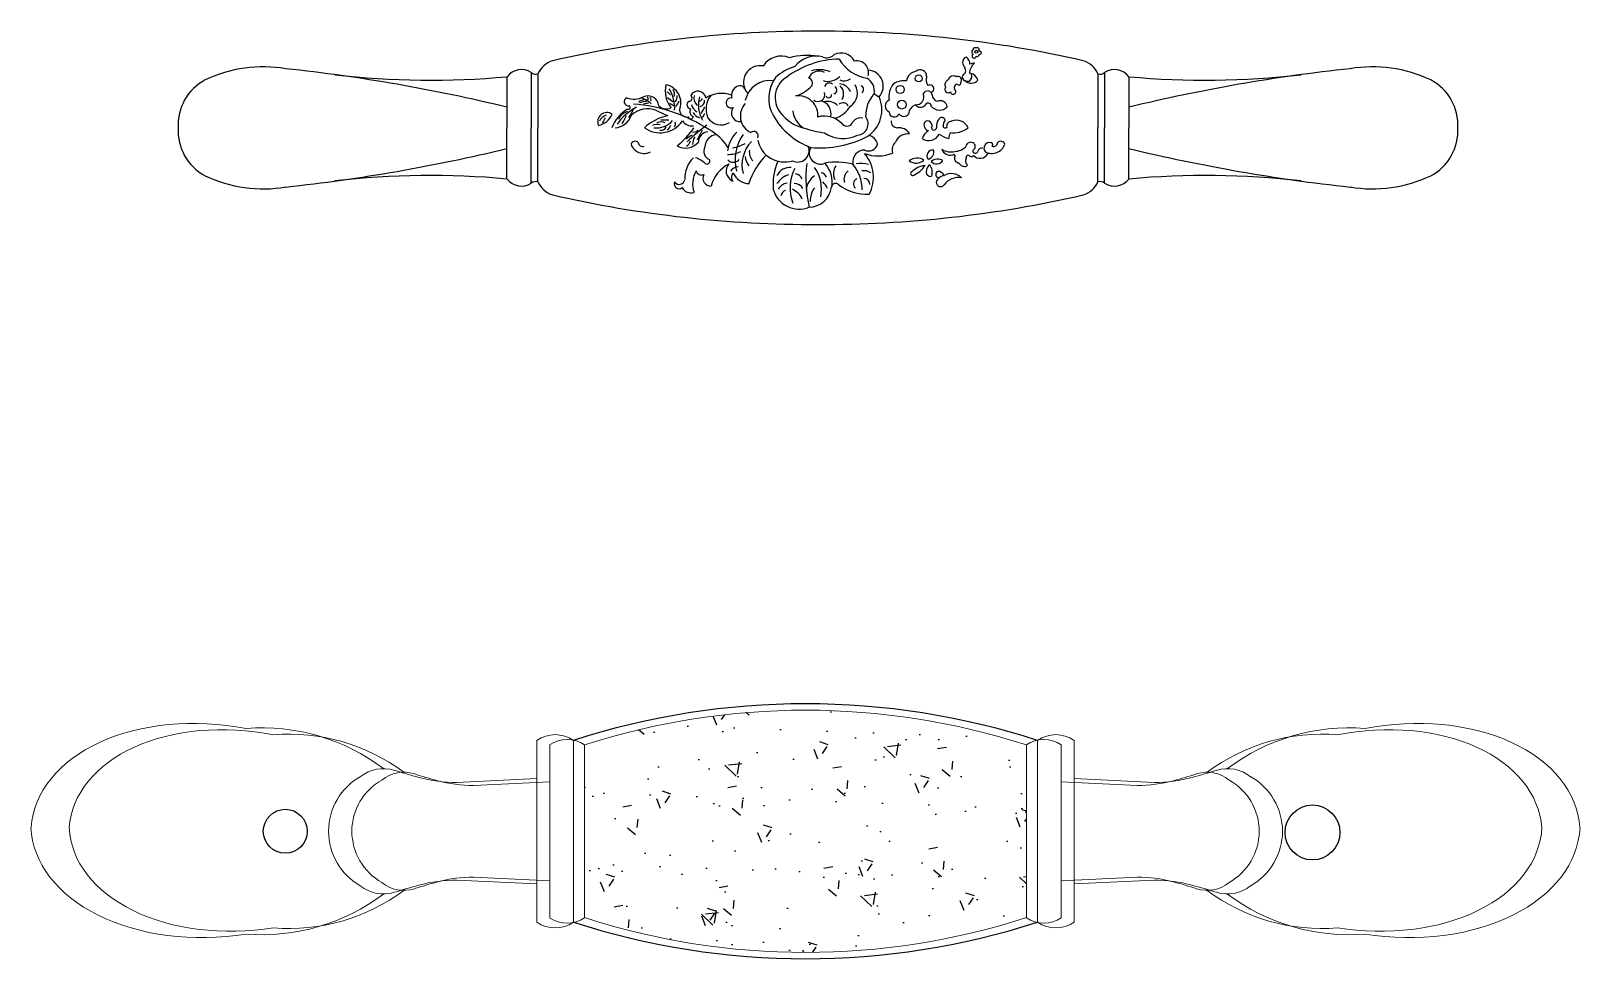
# Model space of a CAD drawing. Header units: millimetres. Extents: x -159347 to -158123, y -76894 to -75818.
# Drawn here: x -158722.8 to -158581.4, y -76182 to -76096.2 of the extents above; entities that cross this region are included whole.
import ezdxf

# ---------------------------------------------------------------- set-up
doc = ezdxf.new("R2010")
doc.units = ezdxf.units.MM
doc.header["$LTSCALE"] = 2
doc.header["$MEASUREMENT"] = 0
doc.layers.get('0').update_dxf_attribs({"linetype": 'CONTINUOUS'})

# ---------------------------------------------------------------- blocks, each defined once
blk = doc.blocks.new('LT-03')
h = blk.add_hatch()
h.set_pattern_fill('AR-CONC', color=256, scale=0.05, style=0)
h.set_pattern_definition([(50, (-878.0604, -2109.986), (9.109233, -0.796954), [0.9525, -10.4775]), (355, (-878.06, -2109.986), (-1.76214, 9.552832), [0.762, -8.382]), (100.451, (-877.301, -2110.052), (7.347125, 8.755834), [0.8095, -8.9045]), (46.1842, (-878.06, -2107.446), (13.55395, -2.102116), [1.42875, -15.71625]), (96.6356, (-876.931, -2107.621), (11.87021, 12.37128), [1.21425, -13.35675]), (351.184, (-878.06, -2107.446), (11.87023, 12.37126), [1.143, -12.573]), (21, (-876.7904, -2108.081), (7.580744, -5.113276), [0.9525, -10.4775]), (326, (-876.79, -2108.081), (3.0901, 9.2094), [0.762, -8.382]), (71.4514, (-876.159, -2108.507), (10.670825, 4.096143), [0.8095, -8.9045]), (37.5, (-878.0604, -2109.986), (0.15443, 4.227752), [0, -8.2804, 0, -8.509, 0, -8.41375]), (7.5, (-878.0604, -2109.986), (3.340983, 5.009029), [0, -4.8514, 0, -8.0899, 0, -3.20675]), (327.5, (-880.8925, -2109.986), (6.77953, -0.286437), [0, -3.175, 0, -9.906, 0, -13.1445]), (317.5, (-882.1625, -2109.986), (7.406459, 1.271325), [0, -4.1275, 0, -6.5786, 0, -9.3345])])
edge = h.paths.add_edge_path()
edge.add_arc((52.91, -0.64), 65.46, 162.1035, 197.8965)
edge.add_line((-9.39, -20.76), (6.34, -20.76))
edge.add_arc((-55.96, -0.64), 65.46, 342.1035, 377.8965)
edge.add_line((-9.39, 19.47), (6.34, 19.47))
at = {"lineweight": 13}
for p, q in [((-6.32, 23.81), (-5.97, 31.08)), ((3.27, 23.81), (2.92, 31.08)), ((-6.02, 22.64), (-5.69, 29.55)), ((2.97, 22.64), (2.64, 29.55)), ((-9.8, 23.81), (6.75, 23.81)), ((-9.39, 22.64), (6.34, 22.64)), ((-9.8, 20.47), (6.75, 20.47)), ((-9.39, 19.47), (6.34, 19.47)), ((-9.39, -20.76), (6.34, -20.76)), ((-9.8, -21.76), (6.75, -21.76)), ((-9.39, -23.93), (6.34, -23.93)), ((-6.02, -23.93), (-5.69, -30.83)), ((2.97, -23.93), (2.64, -30.83)), ((-9.8, -25.09), (6.75, -25.09)), ((-6.32, -25.09), (-5.97, -32.37)), ((3.27, -25.09), (2.92, -32.37))]:
    blk.add_line(p, q, dxfattribs=at)
for centre, radius in [((-1.52, 46.71), 2), ((-1.63, -46.79), 2.5)]:
    blk.add_circle(centre, radius)
for centre, radius, start, end in [((7.46, 48.84), 18.4, 175.5402, 216.9799), ((-10.51, 48.84), 18.4, 323.0201, 4.4598), ((7.07, 46.35), 17.44, 175.2674, 216.7578), ((-10.12, 46.35), 17.44, 323.2422, 4.7326), ((-1.52, 37.06), 5.71, 29.59, 150.41), ((-3.9, 37.78), 3.33, 140.8778, 197.6437), ((-1.52, 35.32), 5.33, 28.9979, 151.0021), ((0.85, 37.78), 3.33, 342.3563, 39.1222), ((-56.89, 20.92), 52.27, 15.1217, 17.6437), ((-3.73, 35.91), 3.17, 140.8778, 197.6437), ((0.68, 35.91), 3.17, 342.3563, 39.1222), ((53.84, 20.92), 52.27, 162.3563, 164.8783), ((-54.07, 19.9), 49.66, 15.1217, 17.6437), ((-19.31, 31.08), 13.34, 0, 15.1217), ((16.26, 31.08), 13.34, 164.8783, 180), ((51.02, 19.9), 49.66, 162.3563, 164.8783), ((-18.36, 29.55), 12.67, 0, 15.1217), ((15.31, 29.55), 12.67, 164.8783, 180), ((-7.4, 22.14), 2.92, 145.2169, 214.7831), ((-7.11, 21.06), 2.78, 145.2169, 214.7831), ((4.06, 21.06), 2.78, 325.2169, 34.7831), ((4.35, 22.14), 2.92, 325.2169, 34.7831), ((-7.11, -22.34), 2.78, 145.2169, 214.7831), ((4.06, -22.34), 2.78, 325.2169, 34.7831), ((-7.4, -23.43), 2.92, 145.2169, 214.7831), ((4.35, -23.43), 2.92, 325.2169, 34.7831), ((-18.36, -30.83), 12.67, 344.8783, 0), ((15.31, -30.83), 12.67, 180, 195.1217), ((-19.31, -32.37), 13.34, 344.8783, 0), ((16.26, -32.37), 13.34, 180, 195.1217), ((-54.07, -21.19), 49.66, 342.3563, 344.8783), ((51.02, -21.19), 49.66, 195.1217, 197.6437), ((-56.89, -22.21), 52.27, 342.3563, 344.8783), ((-3.73, -37.2), 3.17, 162.3563, 219.1222), ((0.68, -37.2), 3.17, 320.8778, 17.6437), ((53.84, -22.21), 52.27, 195.1217, 197.6437), ((7.07, -47.63), 17.44, 143.2422, 184.7326), ((-3.9, -39.06), 3.33, 162.3563, 219.1222), ((0.85, -39.06), 3.33, 320.8778, 17.6437), ((-10.12, -47.63), 17.44, 355.2674, 36.7578), ((7.46, -50.13), 18.4, 143.0201, 184.4598), ((-1.52, -36.61), 5.33, 208.9979, 331.0021), ((-10.51, -50.13), 18.4, 355.5402, 36.9799), ((-1.52, -38.35), 5.71, 209.59, 330.41)]:
    blk.add_arc(centre, radius, start, end, dxfattribs=at)
at = {"color": 7}
for centre, start, end in [((55.4, -0.64), 162.0547, 197.9453), ((-58.45, -0.64), 342.0547, 17.9453)]:
    blk.add_arc(centre, 68.53, start, end, dxfattribs=at)
at = {"color": 7, "lineweight": 0}
for centre, start, end in [((52.91, -0.64), 162.1035, 197.8965), ((-55.96, -0.64), 342.1035, 17.8965)]:
    blk.add_arc(centre, 65.46, start, end, dxfattribs=at)
at = {"lineweight": 13, "extrusion": (0, 0, -1)}
for centre, major_axis, ratio, start_param, end_param in [((0.4, 52.54), (2.09, -17.28), 0.66021, 1.519677, 3.186561), ((0.4, 49.97), (2.11, -16.37), 0.660828, 1.522226, 3.18911), ((-3.34, -51.48), (2.8, -16.11), 0.664276, 4.677946, 6.3436), ((-3.34, -54.06), (2.82, -17), 0.663724, 4.675452, 6.341106)]:
    blk.add_ellipse(centre, major_axis=major_axis, ratio=ratio, start_param=start_param, end_param=end_param, dxfattribs=at)
at = {"lineweight": 13}
for centre, major_axis, ratio, start_param, end_param in [((-3.34, 52.77), (-2.82, -17), 0.663724, 1.533859, 3.199513), ((-3.34, 50.2), (-2.8, -16.11), 0.664276, 1.536354, 3.202008), ((0.4, -51.26), (-2.11, -16.37), 0.660828, 4.663818, 6.330702), ((0.4, -53.82), (-2.09, -17.28), 0.66021, 4.66127, 6.328153)]:
    blk.add_ellipse(centre, major_axis=major_axis, ratio=ratio, start_param=start_param, end_param=end_param, dxfattribs=at)
blk = doc.blocks.new('LC-25')
at = {"color": 0, "lineweight": -3}
for p, q in [((122670.66, 12830.97), (122670.66, 12826.18)), ((122672.94, 12831.37), (122672.94, 12826.18)), ((122673.56, 12831.23), (122673.56, 12826.18)), ((122725.98, 12831.23), (122725.98, 12826.18)), ((122726.61, 12831.37), (122726.61, 12826.18)), ((122728.89, 12830.97), (122728.89, 12826.18)), ((122670.66, 12821.39), (122670.66, 12826.18)), ((122672.94, 12820.99), (122672.94, 12826.18)), ((122673.56, 12821.13), (122673.56, 12826.18)), ((122725.98, 12821.13), (122725.98, 12826.18)), ((122726.61, 12820.99), (122726.61, 12826.18)), ((122728.89, 12821.39), (122728.89, 12826.18))]:
    blk.add_line(p, q, dxfattribs=at)
for centre, radius in [((122691.92, 12824), 0.417), ((122692.08, 12822.59), 0.382), ((122690.34, 12821.55), 0.33), ((122684.96, 12819.06), 0.138)]:
    blk.add_circle(centre, radius, dxfattribs=at)
for centre, radius, start, end in [((122699.35, 12725.81), 109.41, 89.7803, 102.892), ((122700.19, 12725.81), 109.41, 77.108, 90.2197), ((122675.63, 12830.3), 2.27, 107.6744, 155.7966), ((122697.91, 12830.8), 3.34, 151.5289, 221.4137), ((122695.19, 12827.99), 4.4, 53.226, 92.9074), ((122700.68, 12831.41), 2.21, 92.1092, 171.4888), ((122702.97, 12831.94), 3.53, 168.4468, 215.2445), ((122698.42, 12833.01), 2.07, 323.8919, 2.1031), ((122701.52, 12831.26), 2.53, 14.7802, 111.3221), ((122689.33, 12830.93), 11.58, 352.9719, 13.4079), ((122702.99, 12833.7), 1.95, 206.061, 245.1405), ((122698.39, 12831.82), 4, 332.6707, 20.5606), ((122702.54, 12832.7), 0.715, 291.3172, 347.6115), ((122723.92, 12830.3), 2.27, 24.2034, 72.3256), ((122647.86, 12819.15), 12.74, 80.4957, 115.2843), ((122632.65, 12671.1), 161.55, 76.3905, 83.8467), ((122663.5, 12909), 78.36, 263.4362, 275.2416), ((122672.02, 12829.9), 1.73, 58.0097, 141.8004), ((122673.38, 12831.86), 0.659, 228.2179, 286.176), ((122686.6, 12832.51), 1.68, 260.4113, 324.0075), ((122688.28, 12831.26), 0.422, 0.7396, 140.5604), ((122687.89, 12831.5), 0.851, 276.643, 343.5998), ((122695.48, 12831.48), 0.57, 179.7148, 268.8022), ((122699.67, 12832.1), 4.05, 181.6002, 218.3626), ((122695.93, 12831.42), 0.514, 292.8572, 51.4282), ((122696.41, 12830.98), 0.93, 304.4412, 20.2336), ((122698.12, 12831.75), 0.371, 218.1671, 358.2342), ((122697.11, 12830.45), 1.22, 324.2087, 26.8148), ((122701.07, 12831.25), 2.63, 169.3415, 222.3791), ((122700.17, 12832.3), 1.35, 199.186, 231.2935), ((122699.09, 12832.15), 1.79, 304.791, 352.822), ((122701.96, 12832.24), 0.846, 204.5505, 272.1993), ((122701.88, 12831.09), 0.599, 189.1698, 268.7623), ((122701.79, 12832.65), 2.21, 289.9727, 325.3163), ((122702.48, 12832.51), 1.17, 279.37, 330.0468), ((122698.54, 12831.46), 5.44, 336.6215, 4.679), ((122699.83, 12833.43), 6.72, 315.5701, 342.3689), ((122706.18, 12829.75), 1.65, 22.4876, 88.4553), ((122707.23, 12830.82), 0.646, 316.6875, 37.4845), ((122707.36, 12830.22), 1.01, 319.1445, 63.8339), ((122706.65, 12832.43), 3.22, 297.1304, 345.6333), ((122709.81, 12830.89), 0.739, 331.6904, 92.8316), ((122709.27, 12831.41), 2.24, 327.5025, 21.0685), ((122711.66, 12831.32), 0.944, 28.1481, 107.9819), ((122709.7, 12830.86), 2.54, 312.925, 3.7694), ((122712.75, 12830.95), 0.521, 35.2475, 170.8709), ((122712.79, 12831.45), 0.436, 331.8526, 134.007), ((122726.17, 12831.86), 0.659, 253.824, 311.7821), ((122727.52, 12829.9), 1.73, 38.1996, 121.9903), ((122766.9, 12671.1), 161.55, 96.1533, 103.6095), ((122736.05, 12909), 78.36, 264.7584, 276.5638), ((122751.69, 12819.15), 12.74, 64.7157, 99.5043), ((122644.65, 12826.45), 4.78, 117.9141, 183.2473), ((122685.95, 12829.64), 0.16, 66.4209, 182.8528), ((122685.53, 12829.28), 0.435, 326.3733, 53.5097), ((122686.03, 12829.14), 0.652, 27.8378, 91.685), ((122687.28, 12831.81), 1.35, 224.7588, 301.594), ((122688.49, 12830.76), 0.508, 191.5143, 277.6816), ((122688.66, 12828.87), 0.69, 40.5198, 149.0006), ((122688.43, 12830.54), 0.311, 293.2056, 88.7571), ((122690.24, 12830.34), 1.17, 161.8488, 217.0887), ((122689.24, 12830.31), 0.409, 336.2265, 104.7855), ((122688.95, 12830.19), 0.664, 302.931, 355.5573), ((122691.92, 12828.25), 2.61, 115.6713, 146.2304), ((122689.48, 12831.85), 2.17, 277.167, 313.8748), ((122690.91, 12830.46), 0.186, 293.2242, 129.4707), ((122695.45, 12831.24), 1.05, 233.7556, 281.6469), ((122695.73, 12831.7), 2.2, 251.8887, 282.0907), ((122695.41, 12829.37), 1.11, 268.9848, 11.2055), ((122698.07, 12835.61), 6.22, 255.3833, 279.8814), ((122699.59, 12831.01), 0.639, 198.1374, 260.702), ((122699.55, 12828.53), 1.04, 330.413, 113.4289), ((122702.41, 12831.2), 1.32, 264.5876, 335.3853), ((122703.76, 12829.66), 3.13, 315.4608, 14.8124), ((122704.71, 12828.66), 1.89, 6.4693, 35.1459), ((122703.4, 12829.18), 4.13, 324.7853, 15.0087), ((122707.25, 12830.71), 0.868, 269.9536, 326.0583), ((122710.18, 12829.27), 0.296, 58.2295, 204.3535), ((122711.72, 12830.81), 1.89, 222.718, 254.6615), ((122710.69, 12830.11), 0.485, 11.0108, 118.0969), ((122754.89, 12826.45), 4.78, 356.7527, 62.0859), ((122683.5, 12827.28), 1.3, 62.9946, 160.1926), ((122683.71, 12828.08), 0.526, 254.9737, 43.5601), ((122684.6, 12828.15), 0.874, 45.3548, 147.1737), ((122684.44, 12828.43), 0.362, 259.997, 348.149), ((122685.04, 12828.29), 0.253, 0.526, 163.2234), ((122685.47, 12827.92), 0.415, 116.3418, 218.338), ((122685.43, 12828.6), 0.272, 33.952, 141.8093), ((122685.73, 12828.94), 0.196, 249.9235, 32.5463), ((122687.02, 12826.84), 1.55, 92.1244, 134.5016), ((122686.61, 12829.06), 0.386, 325.4227, 97.0325), ((122687.08, 12828.84), 0.155, 168.0149, 300.7264), ((122687.35, 12826.96), 1.47, 55.6169, 105.2421), ((122687.37, 12827.86), 0.872, 21.7301, 103.7912), ((122688.56, 12830.15), 1.04, 242.3393, 307.1811), ((122689.66, 12828.41), 0.739, 105.6563, 191.7241), ((122689.04, 12828.79), 0.536, 258.6114, 38.7689), ((122690.57, 12828.4), 1.08, 52.6256, 131.8389), ((122690.5, 12830.24), 1.22, 237.8635, 306.6009), ((122691.8, 12828.25), 1.03, 313.8923, 16.3962), ((122694.16, 12825.25), 3.56, 69.548, 112.6319), ((122695.02, 12827.51), 0.836, 63.6423, 165.8777), ((122699.57, 12818.38), 9.68, 84.7699, 117.5036), ((122701.66, 12828.32), 1.06, 62.4316, 201.6165), ((122702.91, 12826.81), 2.56, 11.7615, 107.2884), ((122704.99, 12828.43), 1.21, 351.9522, 43.753), ((122708.34, 12825.25), 3.43, 91.7264, 113.3142), ((122707.7, 12828.65), 0.749, 45.6464, 138.046), ((122705.45, 12828.61), 2.79, 313.6861, 354.5047), ((122712.06, 12830.35), 4.51, 210.5276, 242.7485), ((122709.61, 12828.35), 0.854, 334.064, 69.1321), ((122712.18, 12826.41), 1.66, 62.1951, 137.5532), ((122716.05, 12827.28), 1.3, 19.8074, 117.0054), ((122682.66, 12827.85), 0.409, 198.3677, 314.0525), ((122683.35, 12827.53), 0.399, 68.2489, 176.2501), ((122683.57, 12827.74), 0.175, 117.3746, 270.2353), ((122685.47, 12827.99), 0.464, 225.9578, 353.6797), ((122687.05, 12824.53), 2.11, 80.3796, 128.8043), ((122671.38, 12830.88), 16.58, 345.1166, 347.1526), ((122686.08, 12822.89), 4.54, 58.9972, 71.1123), ((122689.41, 12826.24), 1.13, 58.3936, 151.179), ((122688.85, 12827.48), 1.19, 298.6972, 346.447), ((122691.33, 12828.02), 1.29, 264.0266, 336.5856), ((122692.2, 12827.35), 1.18, 211.4918, 276.9485), ((122696.77, 12824.49), 2.98, 123.9884, 204.0387), ((122695.22, 12827.9), 1.03, 190.2738, 258.2182), ((122696.14, 12825.81), 1.06, 94.6215, 217.8888), ((122697.42, 12823.96), 3.21, 57.259, 115.0905), ((122696.9, 12812.82), 14.02, 72.3196, 80.7428), ((122698.11, 12821.69), 6.74, 30.0898, 69.742), ((122705.78, 12826.93), 0.424, 154.6066, 313.1938), ((122705.31, 12825.07), 1.73, 316.9813, 64.045), ((122708.2, 12824.87), 3.2, 97.9056, 120.2913), ((122709.14, 12828.04), 1.23, 276.1742, 357.2078), ((122710.01, 12827.51), 0.95, 274.485, 1.0768), ((122702.84, 12836.44), 12.81, 304.8738, 315.7257), ((122696.67, 12834.25), 15.99, 330.6316, 334.428), ((122710.21, 12827.77), 1.31, 325.3, 358.0986), ((122718.71, 12820.97), 8.99, 129.8036, 144.5757), ((122709.93, 12829.86), 3.41, 298.1861, 309.4454), ((122712.6, 12827.09), 0.954, 123.1096, 161.7762), ((122714.56, 12824.08), 2.56, 55.1889, 145.3226), ((122716.2, 12827.53), 0.399, 3.7499, 111.7511), ((122716.88, 12827.85), 0.409, 225.9475, 341.6323), ((122644.65, 12825.91), 4.78, 176.7527, 242.0859), ((122686.78, 12826.59), 1.13, 201.1972, 295.4969), ((122687.27, 12826.03), 0.459, 269.3942, 18.9838), ((122687.84, 12825.92), 0.269, 29.5246, 118.2685), ((122687.15, 12826.03), 0.917, 320.7263, 1.7923), ((122688.18, 12825.54), 0.33, 195.9951, 327.6924), ((122687.62, 12826.03), 1.07, 321.0919, 7.7883), ((122688.92, 12826.16), 0.232, 5.1569, 174.8431), ((122689.5, 12825.95), 0.416, 146.5444, 309.9034), ((122689.32, 12825.92), 0.532, 327.3617, 78.8108), ((122692.63, 12824.69), 0.473, 357.805, 158.2608), ((122692.33, 12825.57), 0.606, 356.7321, 89.2279), ((122692.17, 12825.06), 3.14, 318.4124, 1.6662), ((122695.74, 12826.23), 0.981, 260.6727, 321.0067), ((122697.06, 12825.42), 0.593, 44.7324, 160.8352), ((122698.9, 12822.87), 2.51, 105.8543, 149.4617), ((122699.15, 12827.31), 2.23, 221.5582, 286.1289), ((122699.81, 12824.86), 1.26, 166.4808, 254.371), ((122701.62, 12825.03), 1.85, 174.8787, 277.0038), ((122700.2, 12822.45), 3.85, 37.066, 75.6361), ((122699.85, 12824.28), 2.31, 7.9284, 55.4222), ((122707.05, 12824.77), 0.828, 324.0495, 96.3929), ((122708.83, 12824.38), 1.52, 32.766, 120.2211), ((122708.19, 12824.44), 2.06, 320.4838, 21.8025), ((122718.12, 12838.75), 14.83, 236.78, 265.8413), ((122712.22, 12823.97), 2.04, 142.6608, 155.3792), ((122708.07, 12824.01), 2.9, 345.2631, 29.9376), ((122710.6, 12824.35), 0.931, 24.4149, 72.8443), ((122711.35, 12826.08), 0.49, 69.6849, 137.4374), ((122711.59, 12824.96), 1.04, 33.6926, 98.4146), ((122711.68, 12825.11), 0.233, 13.2889, 175.5037), ((122712.03, 12824.47), 0.699, 4.3431, 100.2032), ((122713.56, 12825.82), 0.451, 145.5233, 202.8872), ((122714.93, 12824.12), 2.07, 84.1585, 138.4785), ((122714.21, 12825.78), 0.676, 117.3447, 167.6346), ((122714.24, 12817.68), 7.76, 88.2634, 93.71), ((122712.95, 12829.38), 4.43, 281.2322, 313.7583), ((122714.47, 12825.88), 0.538, 80.4248, 156.0665), ((122714.46, 12826.6), 0.981, 247.2139, 294.632), ((122714.85, 12826.89), 1.03, 251.9046, 294.0149), ((122714.28, 12828.88), 5.26, 297.9983, 324.4644), ((122719.27, 12823.74), 2.32, 140.2085, 163.3598), ((122718.92, 12824.41), 1.78, 95.3538, 160.0534), ((122716.04, 12827.24), 3.2, 298.9456, 340.7443), ((122717.29, 12825.85), 1.24, 285.2045, 338.5345), ((122719.59, 12824.5), 1.95, 139.3469, 164.7816), ((122720.77, 12824.09), 1.92, 103.8522, 154.9986), ((122719.53, 12825.61), 0.86, 235.0016, 23.8492), ((122719.25, 12825.99), 1.06, 288.9712, 336.5503), ((122720.52, 12825.02), 0.873, 129.5331, 167.6343), ((122754.89, 12825.91), 4.78, 297.9141, 3.2473), ((122632.65, 12981.26), 161.55, 276.1533, 283.6095), ((122688.39, 12823.54), 0.983, 38.2771, 136.9042), ((122688.33, 12824.3), 0.66, 188.0483, 294.2748), ((122688.44, 12823.08), 0.637, 2.0259, 75.0709), ((122689.47, 12824.17), 0.307, 184.3693, 343.8334), ((122690.17, 12823.69), 0.568, 35.5644, 135.7571), ((122690.58, 12823.29), 0.731, 86.1436, 204.4925), ((122690.28, 12824.96), 1.01, 290.4301, 355.8939), ((122691.73, 12824.55), 0.555, 34.2006, 142.2759), ((122692.9, 12824.13), 0.575, 290.5989, 69.4011), ((122697.56, 12822.92), 1.48, 123.7278, 210.5703), ((122697.42, 12824.4), 0.561, 211.3566, 309.9892), ((122698.86, 12825), 1.3, 224.9611, 285.8434), ((122699.77, 12823.08), 0.641, 50.9256, 198.4911), ((122701.51, 12823.35), 2.27, 298.6924, 38.7649), ((122701.12, 12823.42), 3.27, 323.1414, 30.2694), ((122707.91, 12823.85), 0.468, 258.9447, 113.7619), ((122717.09, 12820.76), 7.57, 147.5397, 152.626), ((122710.99, 12823.61), 0.61, 108.3577, 180.796), ((122711.12, 12823.11), 0.636, 114.5458, 149.1661), ((122710.45, 12823.39), 0.936, 345.2865, 47.0295), ((122710.6, 12823.76), 1.05, 13.5674, 61.6529), ((122711.28, 12824.66), 0.495, 327.2503, 70.3913), ((122711.84, 12823.4), 0.29, 84.453, 236.7537), ((122711.65, 12824.01), 0.389, 304.4213, 83.1696), ((122714.35, 12823.86), 1.75, 157.6269, 258.6029), ((122714.36, 12823.02), 1.73, 137.3925, 158.4856), ((122713.71, 12823.24), 0.773, 138.9696, 186.1705), ((122716.6, 12824.33), 3.42, 176.5558, 211.5376), ((122713.98, 12824.94), 1.07, 230.8858, 253.6826), ((122708.27, 12816.33), 8.96, 51.3288, 55.5126), ((122713.97, 12823.45), 0.954, 43.8688, 117.4561), ((122711.57, 12822.74), 2.5, 346.1176, 38.4626), ((122705.97, 12806.37), 20.25, 63.8702, 67.2002), ((122715.7, 12824.24), 1.05, 186.9516, 292.9921), ((122715.7, 12826.62), 2.23, 248.5015, 313.9505), ((122716.71, 12825.15), 1.8, 222.9659, 258.7949), ((122715.09, 12827.67), 3.84, 278.2259, 285.2333), ((122715.61, 12826.08), 2.39, 275.0665, 291.054), ((122715, 12827.03), 3.65, 286.5369, 295.649), ((122717.52, 12824.27), 0.173, 67.4351, 244.6101), ((122717.52, 12823.73), 0.396, 292.1179, 100.7482), ((122766.9, 12981.26), 161.55, 256.3905, 263.8467), ((122686.66, 12822.42), 0.355, 288.2243, 50.7215), ((122687.12, 12822.79), 0.251, 6.0791, 202.4601), ((122687.58, 12822.58), 0.317, 322.1723, 132.3633), ((122687.38, 12822.15), 0.51, 293.648, 28.1841), ((122689.29, 12822.52), 0.353, 105.9609, 302.0638), ((122689.51, 12823.17), 0.444, 187.7448, 336.0088), ((122691.33, 12823.24), 1.81, 318.8945, 11.1507), ((122695.16, 12822.27), 1.5, 137.9785, 266.1848), ((122692.02, 12819.51), 4.27, 54.2635, 61.7459), ((122695.86, 12822.73), 1.37, 169.5328, 240.8083), ((122695.86, 12822.58), 0.367, 124.7487, 248.2285), ((122697.81, 12823.23), 1.16, 200.9217, 267.4455), ((122698.39, 12823), 1.02, 149.3129, 228.1109), ((122698.34, 12822.66), 0.348, 97.12, 247.1681), ((122698.7, 12822.46), 0.471, 232.4093, 342.2746), ((122698.77, 12823.1), 0.261, 17.2282, 190.8239), ((122700.79, 12822), 0.5, 149.9528, 253.6813), ((122702.82, 12820), 3.34, 107.1203, 137.5748), ((122704.26, 12824.13), 2.38, 262.4787, 347.5722), ((122705.18, 12821.92), 1.56, 259.121, 42.3743), ((122707.1, 12822.81), 0.565, 195.7737, 298.5226), ((122706.96, 12823.12), 0.903, 296.8454, 17.7376), ((122708.81, 12825.59), 2.64, 249.1179, 303.4976), ((122711.01, 12823.51), 0.758, 189.7291, 331.7902), ((122713.99, 12823.04), 0.788, 164.9061, 213.5841), ((122714.6, 12824.01), 1.38, 222.0388, 238.9651), ((122715.68, 12823.55), 0.285, 161.8692, 229.7477), ((122716.1, 12823.56), 0.448, 180.6911, 217.958), ((122716.99, 12821.7), 1.79, 67.6512, 119.2638), ((122647.86, 12833.21), 12.74, 244.7157, 279.5043), ((122663.5, 12743.36), 78.36, 84.7584, 96.5638), ((122672.02, 12822.46), 1.73, 218.1996, 301.9903), ((122673.38, 12820.5), 0.659, 73.824, 131.7821), ((122675.63, 12822.06), 2.27, 204.2034, 252.3256), ((122685.43, 12821.17), 0.832, 42.9666, 138.3256), ((122685.66, 12821.95), 0.882, 194.8794, 258.2854), ((122684.4, 12821.09), 1.19, 306.3141, 356.9109), ((122685.68, 12821.34), 0.326, 159.0067, 252.7555), ((122685.79, 12821.42), 0.407, 51.2323, 174.4061), ((122686.4, 12820.84), 0.457, 146.1686, 211.2532), ((122685.92, 12821.42), 0.339, 287.2205, 68.2744), ((122686.65, 12821.69), 0.32, 141.5201, 298.3377), ((122686.6, 12821.95), 0.215, 37.6662, 196.4927), ((122687.09, 12821.85), 0.526, 236.66, 341.326), ((122688.62, 12821.66), 1.02, 343.2865, 33.2454), ((122690.2, 12821.34), 0.599, 177.8289, 309.7208), ((122690.44, 12821.94), 1.06, 277.5448, 351.5632), ((122691.64, 12823.86), 2.09, 266.0632, 300.1079), ((122696.13, 12821), 1.09, 162.9055, 281.9053), ((122694.55, 12817.84), 3.75, 30.4605, 80.1241), ((122697.31, 12820.82), 0.963, 63.4365, 126.9501), ((122698.82, 12820.32), 1.51, 71.7161, 135.9872), ((122697.63, 12828.16), 8.42, 271.0563, 307.2199), ((122699.63, 12823.61), 2.87, 249.3703, 285.3974), ((122699.67, 12821.91), 1.05, 241.6179, 338.5809), ((122700.49, 12825.11), 4.89, 287.3298, 311.6697), ((122723.92, 12822.06), 2.27, 287.6744, 335.7966), ((122726.17, 12820.5), 0.659, 48.2179, 106.176), ((122727.52, 12822.46), 1.73, 238.0097, 321.8004), ((122736.05, 12743.36), 78.36, 83.4362, 95.2416), ((122751.69, 12833.21), 12.74, 260.4957, 295.2843), ((122699.35, 12926.55), 109.41, 257.108, 270.2197), ((122684.87, 12819.28), 0.207, 65.1796, 171.2165), ((122685.15, 12819.47), 0.189, 297.9218, 181.0608), ((122685.14, 12821.07), 0.935, 267.8714, 295.4894), ((122686.31, 12820.2), 0.765, 178.1821, 238.5006), ((122685.72, 12820.04), 0.524, 290.9966, 2.2227), ((122684.86, 12819.78), 1.41, 11.2689, 35.7169), ((122697.61, 12820.59), 1.42, 207.8345, 297.7582), ((122698.96, 12818.64), 0.975, 68.8338, 134.8833), ((122699.94, 12822.04), 2.57, 255.9126, 321.5436), ((122700.19, 12926.55), 109.41, 269.7803, 282.892), ((122700.74, 12826.67), 7.26, 262.3289, 283.5484), ((122703.22, 12821.42), 1.96, 246.7259, 328.5063), ((122684.64, 12819.15), 0.163, 79.3077, 296.5918), ((122684.89, 12818.89), 0.216, 147.1014, 302.9341), ((122685.07, 12818.92), 0.224, 253.8, 6.8782), ((122685.17, 12819.1), 0.216, 305.4223, 71.9995)]:
    blk.add_arc(centre, radius, start, end, dxfattribs=at)

msp = doc.modelspace()

# ---------------------------------------------------------------- block references
at = {"color": 0, "lineweight": -3, "xscale": 0.9749999999767169, "yscale": 0.9750000000058208, "zscale": 0.975, "rotation": 180}
msp.add_blockref('LC-25', (-39018.7, -63599.55), dxfattribs=at)
at = {"color": 0, "xscale": 1.002638522419147, "yscale": 1.002638522419147, "zscale": 1.00263852242744, "rotation": 90}
msp.add_blockref('LT-03', (-158652.76, -76167.74), dxfattribs=at)

doc.saveas('drawing.dxf')
